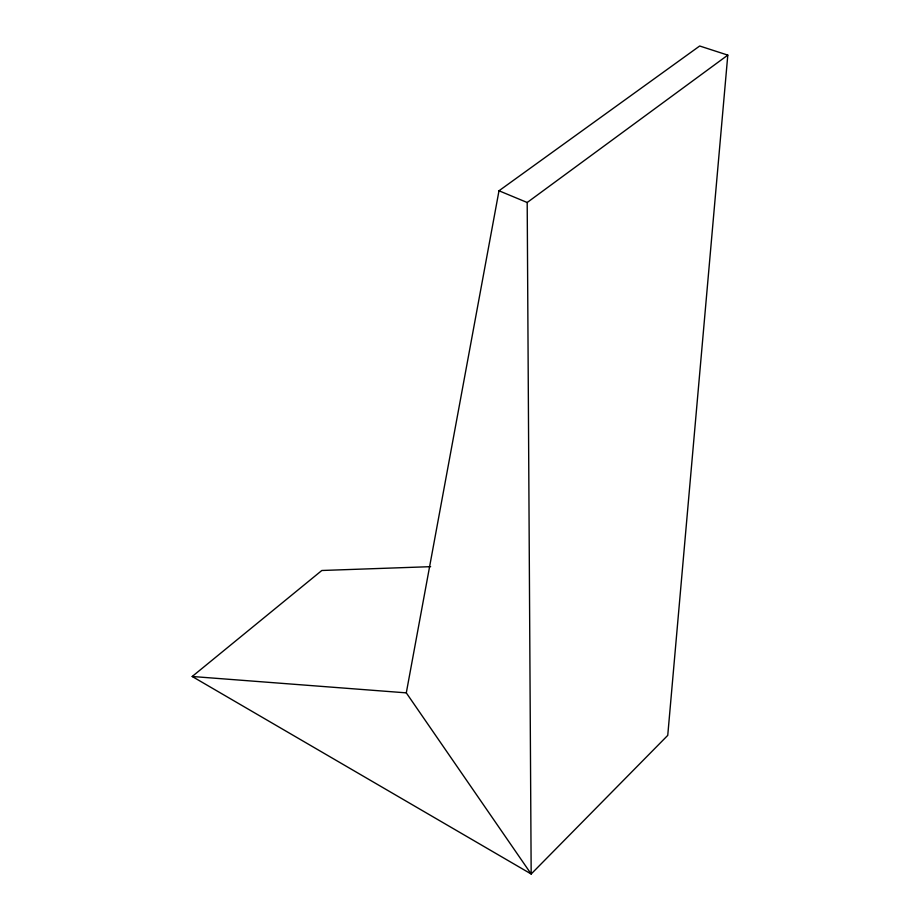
<?xml version="1.0" encoding="UTF-8"?>
<svg xmlns="http://www.w3.org/2000/svg" width="920" height="920" viewBox="0 0 920 920"><rect width="100%" height="100%" fill="white"/><g stroke="black" fill="none" stroke-linecap="round" stroke-linejoin="round"><path stroke-width="1.38" d="M727.8 55.119L527.194 202.503L531.173 874L406.295 692.863L498.996 190.773L699.683 46L727.8 55.119L667.747 735.379L531.173 874L192.199 676.487L321.827 570.492L430.64 566.662M192.199 676.487L406.295 692.863M498.996 190.773L527.194 202.503"/></g></svg>
